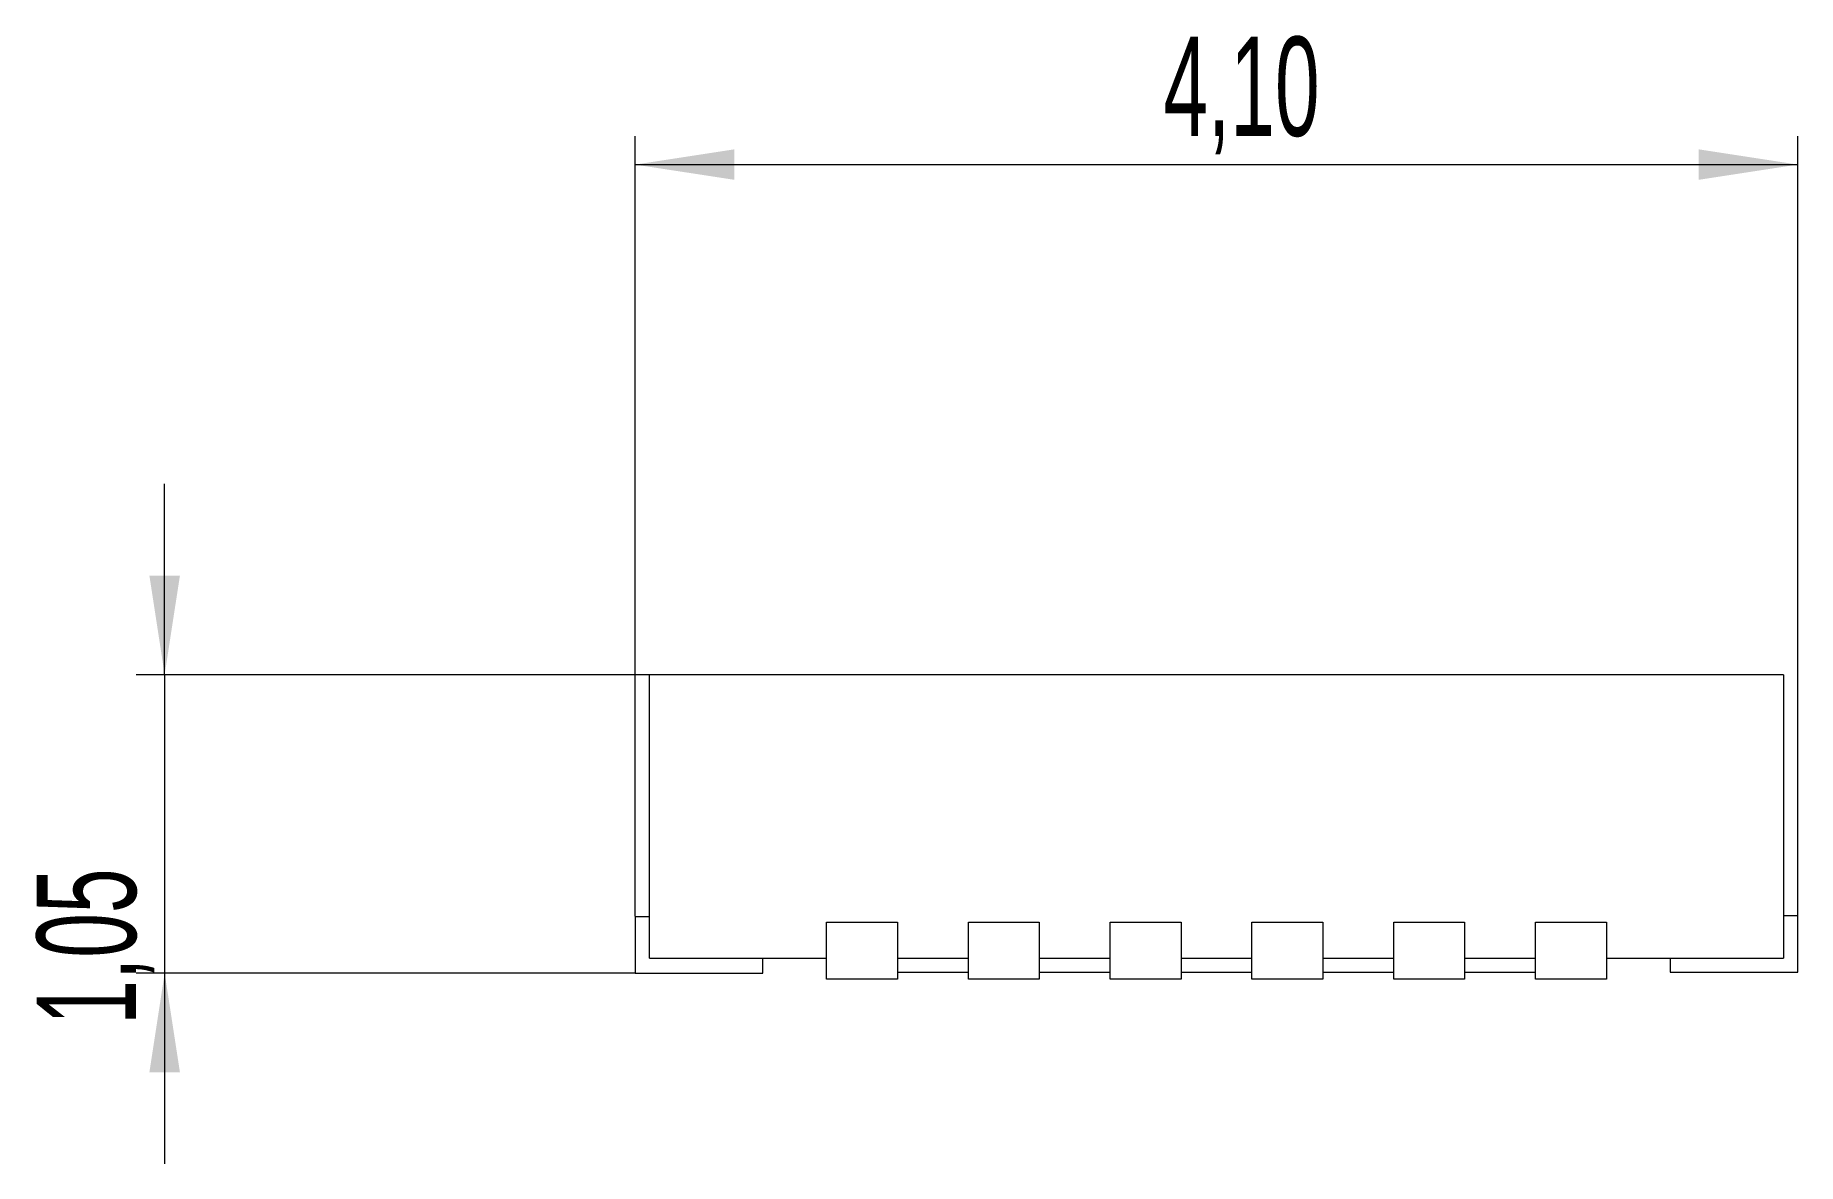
# Model space of a CAD drawing. Header units: millimetres. Extents: x 97.3 to 159.5, y 102.7 to 142.5.
import ezdxf

# ---------------------------------------------------------------- set-up
doc = ezdxf.new("R2010")
doc.units = ezdxf.units.MM
doc.styles.add('SLDTEXTSTYLE0', font='TXT', dxfattribs={"width": 0.605})
doc.dimstyles.new('SLDDIMSTYLE0', dxfattribs={"dimtxt": 3.5, "dimasz": 3.5, "dimexe": 0, "dimexo": 0.0625, "dimgap": 0.875, "dimtad": 2, "dimlfac": 0.1, "dimrnd": 1e-09, "dimzin": 12, "dimdsep": 46, "dimtxsty": 'SLDTEXTSTYLE0', "dimsah": 1, "dimcen": 0.09, "dimadec": 0, "dimazin": 3, "dimtfac": 1, "dimtdec": 3, "dimtofl": 0, "dimtmove": 0, "dimatfit": 3, "dimfxl": 0, "dimfrac": 2, "dimtolj": 1, "dimtzin": 12, "dimarcsym": 0})
doc.dimstyles.new('SLDDIMSTYLE1', dxfattribs={"dimtxt": 3.5, "dimasz": 3.5, "dimexe": 0, "dimexo": 0.0625, "dimgap": 0.875, "dimtad": 2, "dimlfac": 0.1, "dimrnd": 1e-09, "dimzin": 12, "dimdsep": 46, "dimtxsty": 'SLDTEXTSTYLE0', "dimsah": 1, "dimcen": 0.09, "dimadec": 0, "dimazin": 3, "dimtfac": 1, "dimtdec": 3, "dimtmove": 0, "dimatfit": 0, "dimfxl": 0, "dimfrac": 2, "dimtolj": 1, "dimtzin": 12, "dimarcsym": 0})

# ---------------------------------------------------------------- blocks, each defined once
blk = doc.blocks.new('_D')
at = {"color": 7, "linetype": 'Continuous', "lineweight": 0}
for p, q in [((118.464, 111.4), (118.464, 138.916)), ((159.464, 111.425), (159.464, 138.916)), ((118.464, 137.916), (159.464, 137.916))]:
    blk.add_line(p, q, dxfattribs=at)
for points in [[(118.464, 137.916), (121.964, 137.378), (121.964, 138.455)], [(159.464, 137.916), (155.964, 138.455), (155.964, 137.378)]]:
    blk.add_solid(points, dxfattribs=at)
at = {"color": 7, "linetype": 'Continuous', "lineweight": 0, "insert": (137.092, 142.428), "char_height": 3.5, "attachment_point": 1, "style": 'SLDTEXTSTYLE0'}
blk.add_mtext('4,10', dxfattribs=at)
blk = doc.blocks.new('_D_1')
at = {"color": 7, "linetype": 'Continuous', "lineweight": 0}
for p, q in [((101.871, 119.915), (101.871, 126.646)), ((118.954, 119.915), (100.871, 119.915)), ((101.871, 119.915), (101.871, 109.39)), ((118.454, 109.39), (100.871, 109.39)), ((101.871, 109.39), (101.871, 102.659))]:
    blk.add_line(p, q, dxfattribs=at)
for points in [[(101.871, 119.915), (102.41, 123.415), (101.333, 123.415)], [(101.871, 109.39), (101.333, 105.89), (102.41, 105.89)]]:
    blk.add_solid(points, dxfattribs=at)
at = {"color": 7, "linetype": 'Continuous', "lineweight": 0, "insert": (97.36, 107.568), "char_height": 3.5, "attachment_point": 1, "rotation": 90, "style": 'SLDTEXTSTYLE0'}
blk.add_mtext('1,05', dxfattribs=at)

msp = doc.modelspace()

# ---------------------------------------------------------------- linework, layer by layer
at = {"color": 7, "linetype": 'Continuous', "lineweight": 15}
for p, q in [((118.964, 109.915), (118.964, 119.915)), ((158.964, 119.915), (118.964, 119.915)), ((158.964, 119.915), (158.964, 109.915)), ((118.464, 111.39), (118.464, 109.39)), ((118.464, 111.39), (118.964, 111.39)), ((158.964, 111.415), (159.464, 111.415)), ((159.464, 109.415), (159.464, 111.415)), ((125.214, 111.179), (127.714, 111.179)), ((125.214, 109.179), (125.214, 111.179)), ((127.714, 111.179), (127.714, 109.179)), ((130.214, 111.179), (132.714, 111.179)), ((130.214, 109.179), (130.214, 111.179)), ((132.714, 111.179), (132.714, 109.179)), ((135.214, 111.179), (137.714, 111.179)), ((135.214, 109.179), (135.214, 111.179)), ((137.714, 111.179), (137.714, 109.179)), ((140.214, 111.179), (142.714, 111.179)), ((140.214, 109.179), (140.214, 111.179)), ((142.714, 111.179), (142.714, 109.179)), ((145.214, 111.179), (147.714, 111.179)), ((145.214, 109.179), (145.214, 111.179)), ((147.714, 111.179), (147.714, 109.179)), ((150.214, 111.179), (152.714, 111.179)), ((150.214, 109.179), (150.214, 111.179)), ((152.714, 111.179), (152.714, 109.179)), ((118.964, 109.915), (125.214, 109.915)), ((122.964, 109.39), (122.964, 109.915)), ((127.714, 109.915), (130.214, 109.915)), ((127.714, 109.415), (130.214, 109.415)), ((132.714, 109.915), (135.214, 109.915)), ((132.714, 109.415), (135.214, 109.415)), ((137.714, 109.915), (140.214, 109.915)), ((137.714, 109.415), (140.214, 109.415)), ((142.714, 109.915), (145.214, 109.915)), ((142.714, 109.415), (145.214, 109.415)), ((147.714, 109.915), (150.214, 109.915)), ((147.714, 109.415), (150.214, 109.415)), ((152.714, 109.915), (158.964, 109.915)), ((154.964, 109.915), (154.964, 109.415)), ((154.964, 109.415), (159.464, 109.415)), ((118.464, 109.39), (122.964, 109.39)), ((127.714, 109.179), (125.214, 109.179)), ((132.714, 109.179), (130.214, 109.179)), ((137.714, 109.179), (135.214, 109.179)), ((142.714, 109.179), (140.214, 109.179)), ((147.714, 109.179), (145.214, 109.179)), ((152.714, 109.179), (150.214, 109.179))]:
    msp.add_line(p, q, dxfattribs=at)

# ---------------------------------------------------------------- dimensions: what is measured, and where the dimension line sits
at = {"color": 7, "linetype": 'Continuous', "lineweight": 0}
dim = msp.add_linear_dim(base=(159.464, 137.916), p1=(118.464, 111.39), p2=(159.464, 111.415), dimstyle='SLDDIMSTYLE0', dxfattribs=at)
dim.commit()
dim.dimension.update_dxf_attribs({"geometry": '_D', "text_midpoint": (141.771, 137.916), "dimtype": 160})
dim = msp.add_linear_dim(base=(101.871, 109.39), p1=(118.964, 119.915), p2=(118.464, 109.39), angle=90, dimstyle='SLDDIMSTYLE1', dxfattribs=at)
dim.commit()
dim.dimension.update_dxf_attribs({"geometry": '_D_1', "text_midpoint": (101.871, 112.246), "dimtype": 160})

doc.saveas('drawing.dxf')
